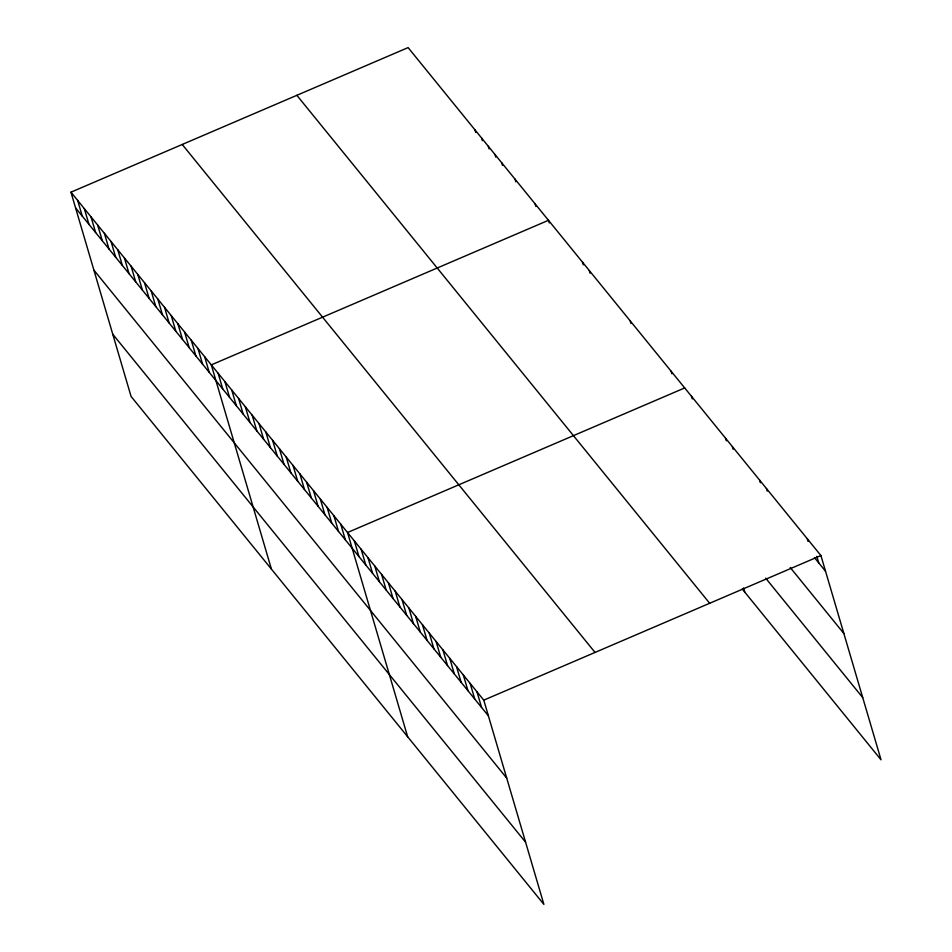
<?xml version="1.0" encoding="UTF-8"?>
<svg xmlns="http://www.w3.org/2000/svg" width="952" height="952" viewBox="0 0 952 952"><rect width="100%" height="100%" fill="white"/><g stroke="black" fill="none" stroke-linecap="round" stroke-linejoin="round"><path stroke-width="1.43" d="M70.96 192.185L483.771 700.148L543.889 904.4L131.078 396.437L70.96 192.185L408.11 47.6L820.922 555.563L881.04 759.815L742.262 589.05M684.702 387.94L347.539 532.513L407.658 736.777M483.771 700.148L820.922 555.563M814.484 557.658L825.551 571.283M790.219 567.499L843.865 633.496M765.67 578.162L862.726 697.602M296.857 95.307L709.668 603.27M182.225 144.466L595.036 652.429M75.589 207.905L488.4 715.868M93.891 270.118L506.702 778.082M112.764 334.223L525.575 842.187M816.816 556.349L818.744 562.906M807.308 538.796L808.069 541.414M766.431 488.507L767.205 491.125M759.625 480.129L760.398 482.747M732.374 446.607L733.147 449.225M725.567 438.217L726.34 440.847M691.509 396.318L692.282 398.936M743.572 587.943L744.809 592.192M671.077 371.173L671.85 373.791M630.212 320.883L630.974 323.502M589.336 270.594L590.109 273.212M582.529 262.216L583.302 264.834M549.245 222.923L548.471 220.305L211.308 364.89L271.427 569.141M535.107 203.859L535.869 206.477M515.056 179.19L515.829 181.808M501.68 162.732L502.454 165.362M495.004 154.51L495.778 157.139M488.317 146.287L489.09 148.905M481.629 138.064L482.402 140.682M474.953 129.841L475.726 132.459M476.964 691.759L481.581 707.479M470.145 683.381L474.774 699.101M463.338 675.004L467.967 690.724M456.52 666.614L461.149 682.346M449.713 658.237L454.342 673.957M442.906 649.859L447.523 665.579M436.087 641.481L440.716 657.201M429.281 633.092L433.91 648.812M422.462 624.714L427.091 640.434M415.655 616.337L420.284 632.057M408.848 607.947L413.465 623.667M402.03 599.57L406.659 615.289M395.223 591.192L399.852 606.912M388.416 582.803L393.033 598.522M381.597 574.425L386.226 590.145M374.79 566.047L379.42 581.767M367.972 557.658L372.601 573.378M361.165 549.28L365.794 565M354.358 540.903L358.975 556.622M340.733 524.135L345.362 539.855M333.914 515.758L338.543 531.478M327.107 507.368L331.736 523.088M320.3 498.991L324.918 514.711M313.482 490.613L318.111 506.333M306.675 482.236L311.304 497.955M299.868 473.846L304.485 489.566M293.049 465.468L297.678 481.188M286.243 457.091L290.872 472.811M279.424 448.701L284.053 464.421M272.617 440.324L277.246 456.044M265.81 431.946L270.428 447.666M258.992 423.557L263.621 439.277M252.185 415.179L256.814 430.899M245.366 406.802L249.995 422.521M238.559 398.412L243.188 414.132M231.752 390.034L236.37 405.754M224.934 381.657L229.563 397.377M218.127 373.267L222.756 388.987M204.632 356.667L209.261 372.387M197.945 348.444L202.574 364.164M191.269 340.221L195.886 355.941M184.581 331.998L189.21 347.718M177.893 323.775L182.522 339.495M171.217 315.54L175.834 331.26M164.529 307.317L169.159 323.037M157.842 299.095L162.471 314.815M151.166 290.872L155.783 306.592M144.478 282.649L149.107 298.369M137.79 274.426L142.419 290.146M131.114 266.203L135.731 281.923M124.426 257.98L129.055 273.7M117.739 249.757L122.368 265.477M111.063 241.534L115.692 257.254M104.375 233.299L109.004 249.019M97.687 225.077L102.316 240.796M91.011 216.854L95.64 232.574M84.323 208.631L88.953 224.351M77.647 200.408L82.265 216.128"/></g></svg>
